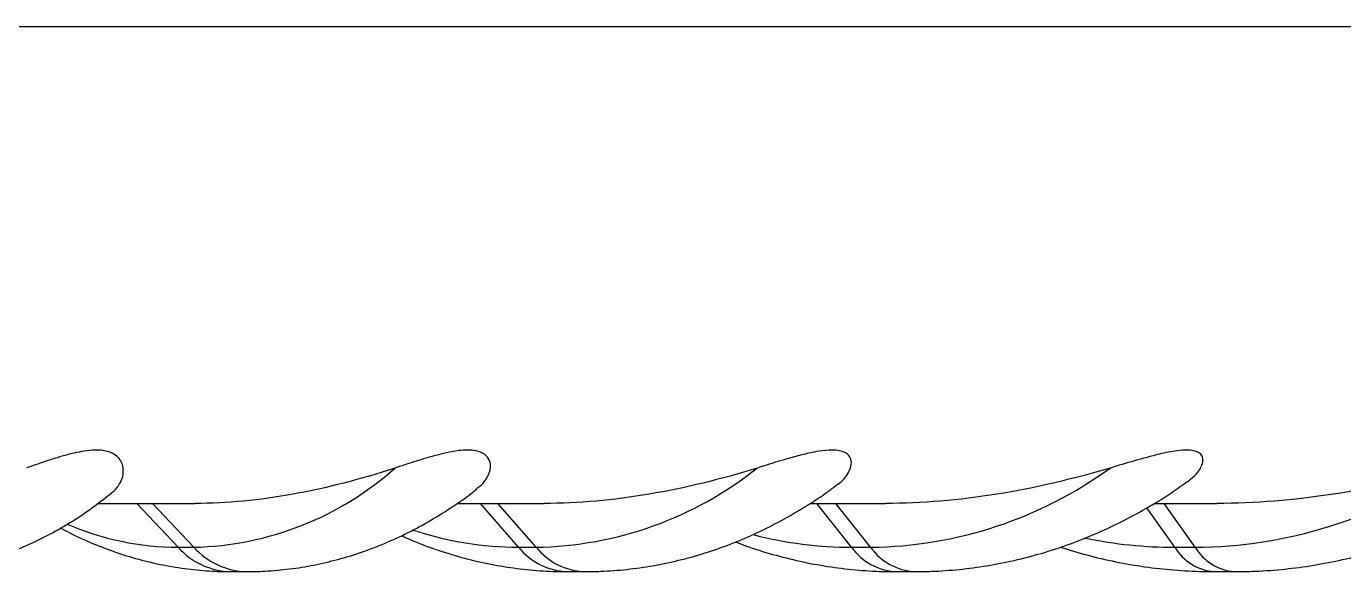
# Model space of a CAD drawing. Header units: millimetres. Extents: x 10 to 412, y 8 to 584.
# Drawn here: x 190.98 to 200.65, y 324.31 to 328.31 of the extents above; entities that cross this region are included whole.
import ezdxf

# ---------------------------------------------------------------- set-up
doc = ezdxf.new("R2010")
doc.units = ezdxf.units.MM
doc.layers.add('DETAIL', color=3, linetype='Continuous')
doc.layers.add('OUTLINE', color=7, linetype='Continuous', lineweight=25)

msp = doc.modelspace()

# ---------------------------------------------------------------- linework, layer by layer
at = {"layer": 'DETAIL'}
for p, q in [((192.09731, 324.48392), (191.79397, 324.80517)), ((192.21402, 324.48392), (191.91069, 324.80517)), ((194.59622, 324.48392), (194.31623, 324.80517)), ((194.72462, 324.48392), (194.44462, 324.80517)), ((197.04089, 324.48392), (196.78636, 324.80517)), ((197.17998, 324.48392), (196.92546, 324.80517)), ((199.41269, 324.48392), (199.20819, 324.77318)), ((199.56143, 324.48392), (199.33431, 324.80517)), ((192.09731, 324.48392), (192.21402, 324.48392)), ((194.59622, 324.48392), (194.72462, 324.48392)), ((197.04089, 324.48392), (197.17998, 324.48392)), ((199.41269, 324.48392), (199.56143, 324.48392))]:
    msp.add_line(p, q, dxfattribs=at)
for centre, radius, start, end in [((192.16001, 326.78356), 2.30028, 271.345412, 311.664466), ((194.68279, 327.15664), 2.67305, 270.896615, 308.515435), ((197.14808, 327.52972), 3.04597, 270.600099, 305.989071), ((199.53769, 327.89146), 3.40762, 270.399323, 303.961715), ((192.10625, 326.56876), 2.08486, 246.761262, 269.75411), ((194.60032, 326.95107), 2.46715, 251.708026, 269.904856), ((197.04323, 327.35056), 2.86665, 255.519768, 269.953227), ((192.49722, 324.84136), 0.53638, 221.790237, 268.524641), ((192.61394, 324.84137), 0.53638, 221.790281, 268.522859), ((194.97073, 324.78594), 0.48112, 218.884337, 267.843115), ((195.09913, 324.78595), 0.48112, 218.884546, 267.840745), ((197.38825, 324.73052), 0.426, 215.371718, 266.853586), ((197.52735, 324.73052), 0.426, 215.371842, 266.850954), ((199.41347, 327.73773), 3.25381, 258.356935, 269.986397), ((199.73176, 324.67678), 0.37282, 211.151335, 265.390116), ((199.8805, 324.67679), 0.37283, 211.1516, 265.386879)]:
    msp.add_arc(centre, radius, start, end, dxfattribs=at)
at = {"layer": 'OUTLINE'}
for p, q in [((153.47399, 328.30517), (221.46164, 328.30517)), ((191.50787, 324.80517), (192.2224, 324.80517)), ((194.14406, 324.80517), (194.78374, 324.80517)), ((196.73545, 324.80517), (197.28941, 324.80517)), ((199.26142, 324.80517), (199.72032, 324.80517)), ((192.45726, 324.30517), (192.48341, 324.30517)), ((192.48341, 324.30517), (192.60013, 324.30517)), ((194.93487, 324.30549), (194.94089, 324.30517)), ((194.94089, 324.30517), (194.95262, 324.30517)), ((194.95262, 324.30517), (195.08102, 324.30517)), ((197.36487, 324.30517), (197.50396, 324.30517)), ((199.70179, 324.30517), (199.85053, 324.30517))]:
    msp.add_line(p, q, dxfattribs=at)
for points, knots in [([(191.61117, 324.88557), (191.61253, 324.88638), (191.63204, 324.89804), (191.6588, 324.93242), (191.68967, 324.98584), (191.6981, 325.04023), (191.69152, 325.08885), (191.67432, 325.12536), (191.64351, 325.15854), (191.59988, 325.18254), (191.54372, 325.19514), (191.47966, 325.19798), (191.40764, 325.19039), (191.33355, 325.17564), (191.23564, 325.14997), (191.11696, 325.11227), (191.02809, 325.08086), (190.98361, 325.06514)], [0, 0, 0, 0, 0.00880808, 0.12609332, 0.2435145, 0.36048043, 0.42393406, 0.48723641, 0.53647097, 0.58617119, 0.61932124, 0.65247533, 0.70026155, 0.74582619, 0.79153018, 0.89564817, 1, 1, 1, 1]), ([(194.28498, 324.91108), (194.30302, 324.92443), (194.33556, 324.94854), (194.36731, 324.9948), (194.38751, 325.04116), (194.39322, 325.09228), (194.3786, 325.13823), (194.34165, 325.17148), (194.29744, 325.18981), (194.23949, 325.19799), (194.15846, 325.19474), (194.04599, 325.17446), (193.91306, 325.13754), (193.79044, 325.09843), (193.71723, 325.07437), (193.68916, 325.06514)], [0, 0, 0, 0, 0.1143868, 0.2064273, 0.2984182, 0.388945, 0.4820073, 0.5316877, 0.5709957, 0.6105632, 0.6532307, 0.7231947, 0.8271301, 0.9337279, 1, 1, 1, 1]), ([(196.92139, 324.93461), (196.92858, 324.93895), (196.9707, 324.96441), (197.01095, 325.01525), (197.03929, 325.07923), (197.04084, 325.12644), (197.01853, 325.16377), (196.97873, 325.18649), (196.92943, 325.19661), (196.86168, 325.19704), (196.77416, 325.18528), (196.67114, 325.16166), (196.52379, 325.12049), (196.41891, 325.08759), (196.34736, 325.06514)], [0, 0, 0, 0, 0.0391083, 0.2289996, 0.3226166, 0.4180467, 0.4882604, 0.5312487, 0.5746011, 0.6121476, 0.673394, 0.7505604, 0.8298636, 1, 1, 1, 1]), ([(199.49477, 324.95824), (199.50641, 324.96614), (199.54014, 324.98903), (199.57865, 325.02914), (199.60971, 325.0758), (199.62215, 325.11574), (199.61695, 325.15186), (199.59401, 325.17801), (199.55182, 325.19329), (199.49729, 325.19825), (199.41049, 325.19147), (199.27798, 325.16391), (199.11392, 325.11784), (198.99703, 325.08283), (198.93799, 325.06514)], [0, 0, 0, 0, 0.06362602, 0.18435761, 0.27029659, 0.35736993, 0.42041741, 0.48398409, 0.52525997, 0.56663814, 0.62002664, 0.71507917, 0.85606173, 1, 1, 1, 1]), ([(193.68916, 325.06513), (193.43794, 324.98252), (193.18907, 324.91795), (192.69686, 324.82895), (192.45491, 324.80517), (192.2224, 324.80517)], [0, 0, 0, 0, 0.5, 0.5, 1, 1, 1, 1]), ([(196.34736, 325.06513), (196.0822, 324.98253), (195.81819, 324.91793), (195.293, 324.82887), (195.03419, 324.80517), (194.78374, 324.80517)], [0, 0, 0, 0, 0.5, 0.5, 1, 1, 1, 1]), ([(198.93799, 325.06513), (198.66088, 324.98254), (198.38372, 324.9179), (197.82948, 324.82879), (197.55588, 324.80517), (197.28941, 324.80517)], [0, 0, 0, 0, 0.5, 0.5, 1, 1, 1, 1]), ([(201.44131, 325.06513), (201.15436, 324.98254), (200.86614, 324.91786), (200.287, 324.8287), (200.0008, 324.80517), (199.72032, 324.80517)], [0, 0, 0, 0, 0.5, 0.5, 1, 1, 1, 1]), ([(197.50396, 324.30517), (197.54511, 324.30563), (197.65421, 324.30687), (197.83101, 324.31956), (198.0336, 324.34616), (198.23471, 324.38551), (198.43387, 324.43732), (198.63063, 324.50151), (198.82451, 324.57796), (199.01512, 324.66639), (199.20172, 324.76717), (199.3621, 324.86417), (199.45779, 324.93202), (199.49477, 324.95824)], [0, 0, 0, 0, 0.058768, 0.1558079, 0.2528545, 0.3499749, 0.4472424, 0.5447218, 0.6424703, 0.7405364, 0.8389553, 0.9377533, 1, 1, 1, 1]), ([(199.85053, 324.30517), (199.89318, 324.30562), (200.00737, 324.30683), (200.19285, 324.31939), (200.40623, 324.34585), (200.61811, 324.38512), (200.82798, 324.43687), (201.03535, 324.50096), (201.23969, 324.57733), (201.44057, 324.66568), (201.63727, 324.76622), (201.81816, 324.87033), (201.93064, 324.94605), (201.9812, 324.98008)], [0, 0, 0, 0, 0.0570133, 0.1526424, 0.2482741, 0.3439491, 0.4397102, 0.535596, 0.6316439, 0.7278864, 0.8243458, 0.9210402, 1, 1, 1, 1]), ([(190.08018, 324.30517), (190.1169, 324.30572), (190.20915, 324.30711), (190.35655, 324.3207), (190.5215, 324.34791), (190.68481, 324.38775), (190.84618, 324.43988), (191.00533, 324.50437), (191.16203, 324.58103), (191.31584, 324.67014), (191.46667, 324.77053), (191.56316, 324.84677), (191.6116, 324.88504)], [0, 0, 0, 0, 0.0668899, 0.1680215, 0.2691992, 0.3707154, 0.4728542, 0.5758767, 0.6800093, 0.7854349, 0.8922771, 1, 1, 1, 1]), ([(192.60013, 324.30517), (192.63821, 324.30568), (192.73616, 324.307), (192.89367, 324.32019), (193.07185, 324.34712), (193.24851, 324.38676), (193.42328, 324.43879), (193.59583, 324.50313), (193.76576, 324.57983), (193.93288, 324.66847), (194.09618, 324.77005), (194.2143, 324.85067), (194.27611, 324.90054), (194.28661, 324.90901)], [0, 0, 0, 0, 0.0636215, 0.1636355, 0.263675, 0.3639257, 0.4645712, 0.5657765, 0.6676888, 0.7704181, 0.8740433, 0.9786098, 1, 1, 1, 1]), ([(195.08102, 324.30517), (195.12062, 324.30565), (195.22425, 324.30691), (195.39165, 324.31982), (195.58245, 324.34656), (195.77176, 324.38605), (195.95918, 324.43794), (196.14429, 324.50222), (196.32667, 324.57877), (196.506, 324.66731), (196.68144, 324.76843), (196.82042, 324.85742), (196.89878, 324.9164), (196.92197, 324.93386)], [0, 0, 0, 0, 0.0609583, 0.1595332, 0.2581207, 0.356836, 0.4557939, 0.555101, 0.6548455, 0.7551062, 0.8559304, 0.9573553, 1, 1, 1, 1]), ([(191.23548, 324.62585), (191.25778, 324.61356), (191.33634, 324.57024), (191.47545, 324.50867), (191.6515, 324.4415), (191.82962, 324.38812), (192.00889, 324.34759), (192.18893, 324.32026), (192.34728, 324.307), (192.44544, 324.30568), (192.48341, 324.30517)], [0, 0, 0, 0, 0.0576326, 0.2030391, 0.3470592, 0.4897782, 0.6313385, 0.7719313, 0.9117806, 1, 1, 1, 1]), ([(193.73618, 324.56866), (193.78912, 324.54575), (193.90322, 324.49638), (194.08264, 324.43557), (194.27241, 324.38341), (194.46367, 324.3444), (194.6558, 324.31835), (194.81899, 324.30663), (194.91793, 324.30555), (194.95262, 324.30517)], [0, 0, 0, 0, 0.13642415, 0.29402421, 0.45070861, 0.60658231, 0.76178134, 0.91646407, 1, 1, 1, 1]), ([(196.18929, 324.52335), (196.21351, 324.51379), (196.30274, 324.47858), (196.46038, 324.43049), (196.66122, 324.37929), (196.86384, 324.34162), (197.06741, 324.31669), (197.23464, 324.30629), (197.3338, 324.30543), (197.36487, 324.30517)], [0, 0, 0, 0, 0.0643266, 0.236989, 0.4090136, 0.5804764, 0.751475, 0.9221213, 1, 1, 1, 1]), ([(198.57315, 324.48495), (198.63759, 324.465), (198.77136, 324.42359), (198.97781, 324.37618), (199.1908, 324.33916), (199.40498, 324.31533), (199.57553, 324.30604), (199.67447, 324.30535), (199.70179, 324.30517)], [0, 0, 0, 0, 0.1754217, 0.3641569, 0.5525123, 0.7405526, 0.9283579, 1, 1, 1, 1]), ([(192.40941, 324.30683), (192.41596, 324.3063), (192.43187, 324.30502), (192.44785, 324.30511), (192.45726, 324.30517)], [0, 0, 0, 0, 0.4115496, 1, 1, 1, 1])]:
    msp.add_open_spline(points, degree=3, knots=knots, dxfattribs=at)

doc.saveas('drawing.dxf')
